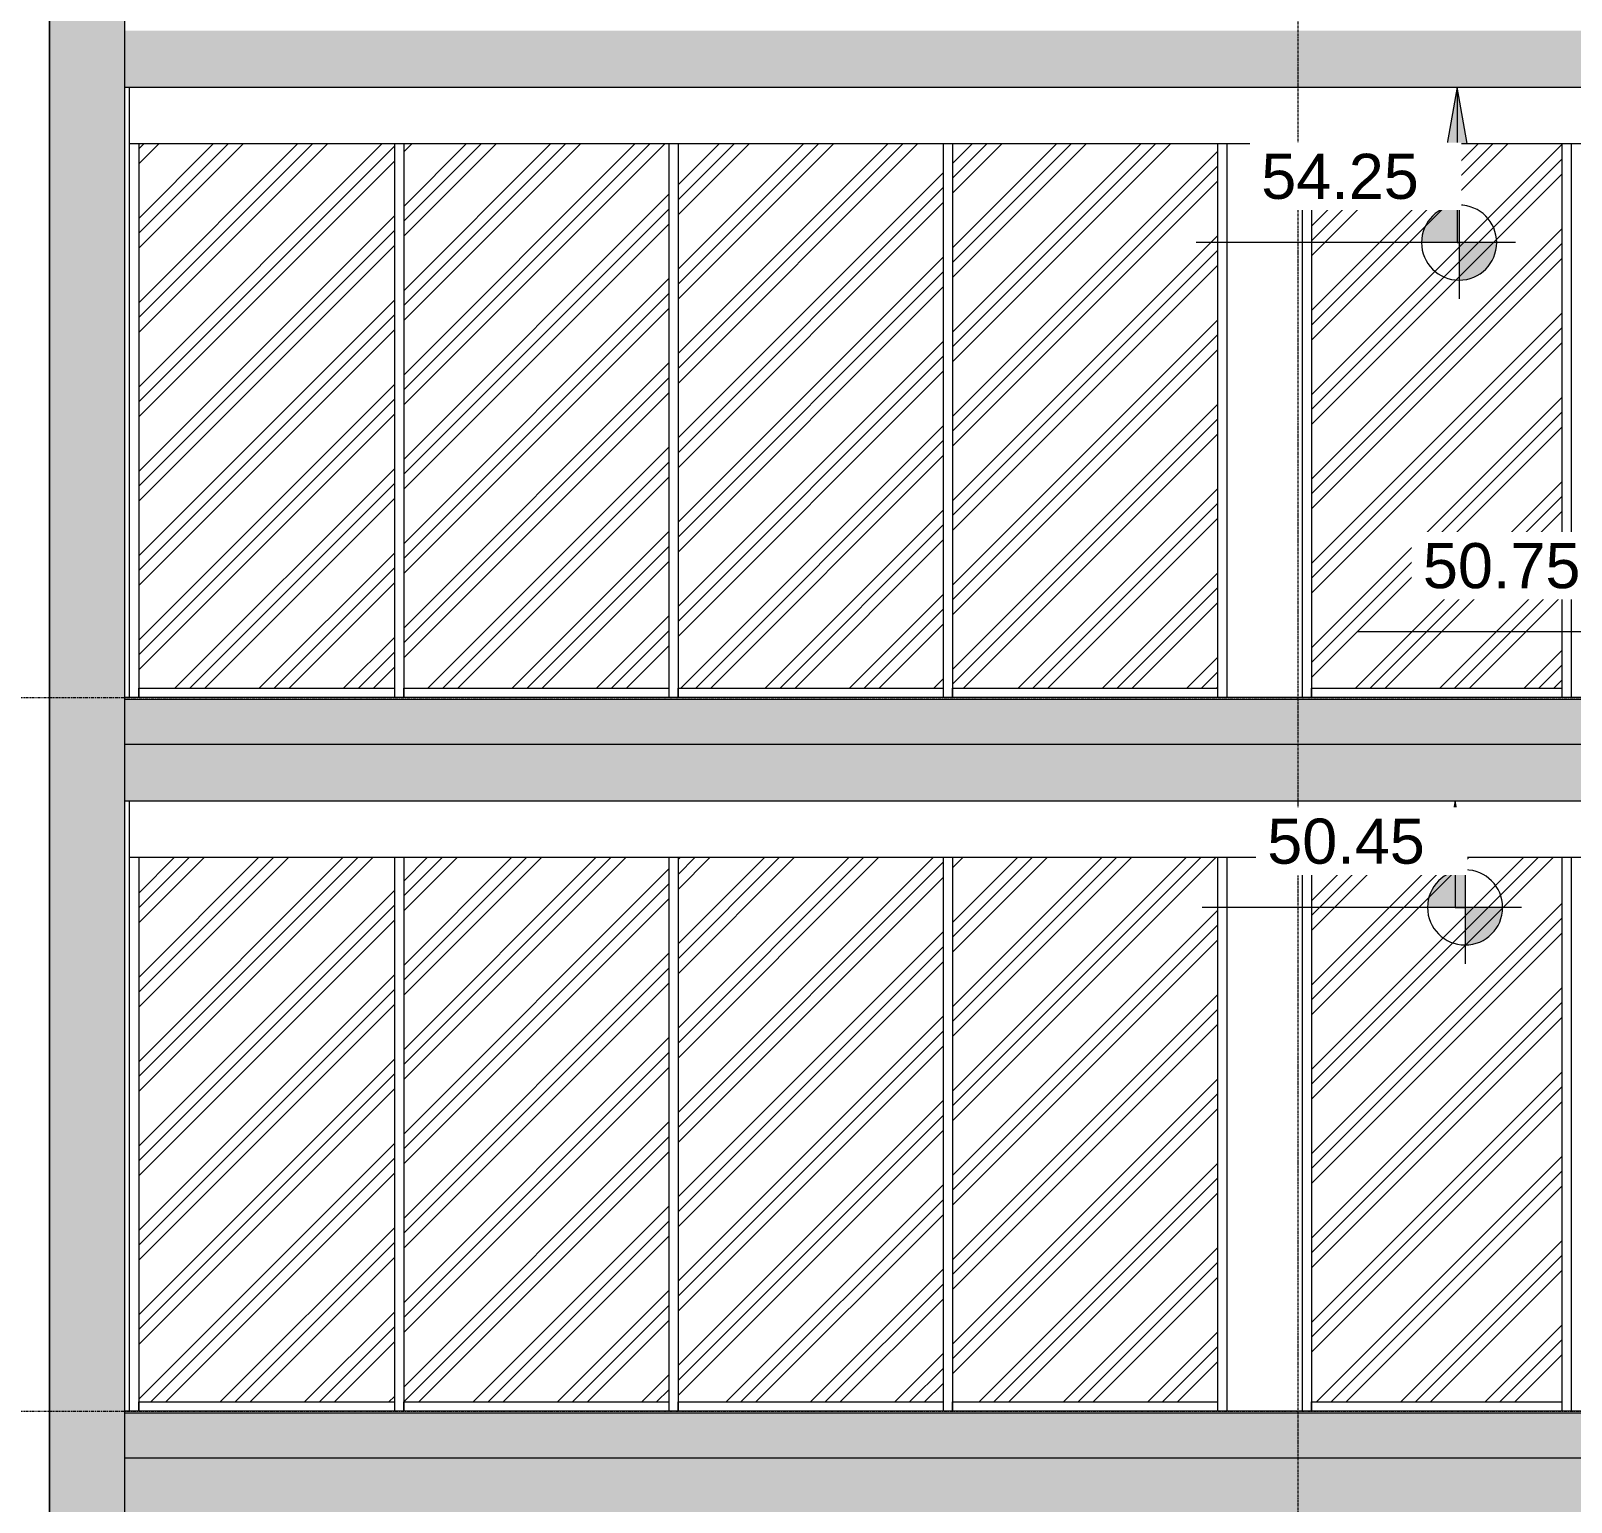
# Model space of a CAD drawing. Header units: millimetres. Extents: x 78096 to 288885, y -20632 to 149556.
# Drawn here: x 229584 to 237788, y 111216 to 119050 of the extents above; entities that cross this region are included whole.
import ezdxf

# ---------------------------------------------------------------- set-up
doc = ezdxf.new("R2010")
doc.units = ezdxf.units.MM
doc.linetypes.add('Centre', pattern=[31.75, 6.35, -4.7625, 15.875, -4.7625])
doc.linetypes.add('Grid Line', pattern=[22.225, 12.7, -3.175, 3.175, -3.175])
for name, color, linetype, lineweight in [('A-DETL', 90, 'Continuous', 9), ('A-DETL-GENF', 92, 'Continuous', 9), ('A-FLOR-FNSH', 192, 'Continuous', 35), ('A-FLOR-LEVL', 51, 'Continuous', 9), ('A-FLOR-MCUT', 51, 'Continuous', 9), ('A-FLOR-PATT', 8, 'Continuous', 35), ('A-GLAZ-CURT', 52, 'Continuous', 9), ('A-GLAZ-CWMG', 51, 'Continuous', 9), ('A-WALL', 113, 'Continuous', 9), ('A-WALL-FNSH', 113, 'Continuous', 25), ('G-ANNO-DIMS', 111, 'Continuous', 9), ('S-BEAM', 12, 'Continuous', 9), ('S-COLS', 52, 'Continuous', 9), ('S-GRID', 1, 'Continuous', 9)]:
    doc.layers.add(name, color=color, linetype=linetype, lineweight=lineweight)
doc.styles.add('Arial_5', font='arial.ttf', dxfattribs={"height": 240})
pattern_1 = [(45, (5066.1, 117385), (-224.506, 224.506), []), (45, (5145.46, 117385), (0, 449.013), []), (45, (4986.7, 117385), (0, 449.013), [])]
pattern_2 = [(0, (230762.54, 117385), (812.8, 203.2), [33.528, -576.072, 33.528, -576.072, -3251.2]), (0, (230762.54, 117385), (812.8, 203.2), [-1219.2, 33.528, -1185.672, 33.528, -576.072, -1422.4]), (0, (230762.54, 117385), (812.8, 203.2), [-3048, 33.528, -372.872, 33.528, -982.472]), (120, (231067.34, 117486.6), (-582.3764, 602.3054), [33.528, -576.072, 33.528, -3827.272]), (120, (231067.34, 117486.6), (-582.3764, 602.3054), [-643.128, -576.072, 33.528, -1185.672, -2032]), (120, (231067.34, 117486.6), (-582.3764, 602.3054), [-2438.4, 33.528, -576.072, 33.528, -1388.872]), (120, (231067.34, 117486.6), (-582.3764, 602.3054), [-3081.528, -372.872, 33.528, -982.472]), (240, (231168.94, 117893), (-230.4236, -805.5054), [33.528, -576.072, 33.528, -3827.272]), (240, (231168.94, 117893), (-230.4236, -805.5054), [-643.128, -576.072, 33.528, -1185.672, -2032]), (240, (231168.94, 117893), (-230.4236, -805.5054), [-2438.4, 33.528, -576.072, 33.528, -1388.872]), (240, (231168.94, 117893), (-230.4236, -805.5054), [-3081.528, -372.872, 33.528, -982.472])]
pattern_3 = [(50, (230762.54, 117385), (728.7365, -63.756), [76.2, -838.2]), (355, (230762.54, 117385), (-140.972, 764.228), [60.96, -670.56]), (100.451, (230823.3, 117379.7), (587.77, 700.467), [64.76, -712.36]), (46.184, (230762.5, 117588.2), (1084.316, -168.17), [114.3, -1257.3]), (96.636, (230852.9, 117574.2), (949.61, 989.71), [97.14, -1068.54]), (351.184, (230762.5, 117588.2), (949.62, 989.7), [91.44, -1005.84]), (21, (230864.14, 117537.4), (606.458, -409.0606), [76.2, -838.2]), (326, (230864.14, 117537.4), (247.208, 736.753), [60.96, -670.56]), (71.451, (230914.7, 117503.3), (853.668, 327.685), [64.76, -712.36]), (37.5, (230762.54, 117385), (12.3547, 338.2201), [33.528, -628.904, 33.528, -647.192, -673.1]), (37.5, (230762.54, 117385), (12.3547, 338.2201), [-1343.152, 33.528, -639.572]), (7.5, (230762.54, 117385), (267.279, 400.722), [33.528, -354.584, 33.528, -613.664, -256.54]), (7.5, (230762.54, 117385), (267.279, 400.722), [-1035.304, 33.528, -223.012]), (327.5, (230535.98, 117385), (542.3633, -22.9153), [33.528, -220.472, 33.528, -758.952, -1051.56]), (327.5, (230535.98, 117385), (542.3633, -22.9153), [-1046.48, 33.528, -1018.032]), (317.5, (230434.38, 117385), (592.517, 101.707), [33.528, -296.672, 33.528, -492.76, -746.76]), (317.5, (230434.38, 117385), (592.517, 101.707), [-856.488, 33.528, -713.232])]

# ---------------------------------------------------------------- blocks, each defined once
blk = doc.blocks.new('M_Concrete-Rectangular-Column - 45 x 100-4813828-TOMH A-A')
at = {"layer": 'S-COLS'}
for p, q in [((10207.8, 118450), (10207.8, 115500)), ((10207.8, 114650), (10207.8, 111700))]:
    blk.add_line(p, q, dxfattribs=at)
blk = doc.blocks.new('System Panel - Glazed-V50-TOMH A-A')
at = {"layer": 'A-GLAZ-CURT'}
h = blk.add_hatch(dxfattribs=at)
h.set_pattern_fill('FP_4', color=9, style=0, pattern_type=2)
h.set_pattern_definition(pattern_1)
h.paths.add_polyline_path([(11520.4, 111750), (12041.1, 111750), (12041.1, 114650), (10707.9, 114650), (10707.9, 111750), (11116.7, 111750)])
blk = doc.blocks.new('Rectangular Mullion - 50 x 150mm ALUMINIUM-V13-TOMH A-A')
at = {"layer": 'A-GLAZ-CWMG'}
for p, q in [((12091.1, 96500), (12091.1, 96550)), ((12091.1, 96550), (13424.3, 96550)), ((13424.3, 96550), (13424.3, 96500))]:
    blk.add_line(p, q, dxfattribs=at)
blk = doc.blocks.new('Rectangular Mullion - 50 x 150mm ALUMINIUM-4375762-TOMH A-A')
at = {"layer": 'A-GLAZ-CWMG'}
blk.add_line((10707.9, 99450), (10707.9, 96500), dxfattribs=at)
blk = doc.blocks.new('Rectangular Mullion - 50 x 150mm ALUMINIUM-V14-TOMH A-A')
at = {"layer": 'A-GLAZ-CWMG'}
for p, q in [((13424.3, 99450), (13424.3, 96500)), ((13474.3, 99450), (13474.3, 96500))]:
    blk.add_line(p, q, dxfattribs=at)
blk = doc.blocks.new('System Panel - Glazed-V51-TOMH A-A')
at = {"layer": 'A-GLAZ-CURT'}
h = blk.add_hatch(dxfattribs=at)
h.set_pattern_fill('FP_4', color=9, style=0, pattern_type=2)
h.set_pattern_definition(pattern_1)
h.paths.add_polyline_path([(10207.8, 111750), (10207.8, 114650), (8796.7, 114650), (8796.7, 111750), (9905.7, 111750)])
blk = doc.blocks.new('System Panel - Glazed-V52-TOMH A-A')
at = {"layer": 'A-GLAZ-CURT'}
h = blk.add_hatch(dxfattribs=at)
h.set_pattern_fill('FP_4', color=9, style=0, pattern_type=2)
h.set_pattern_definition(pattern_1)
h.paths.add_polyline_path([(8291.1, 111750), (8746.7, 111750), (8746.7, 114650), (7335.5, 114650), (7335.5, 111750), (7887.4, 111750)])
blk = doc.blocks.new('System Panel - Glazed-V53-TOMH A-A')
at = {"layer": 'A-GLAZ-CURT'}
h = blk.add_hatch(dxfattribs=at)
h.set_pattern_fill('FP_4', color=9, style=0, pattern_type=2)
h.set_pattern_definition(pattern_1)
h.paths.add_polyline_path([(7285.5, 111750), (7285.5, 114650), (5874.2, 114650), (5874.2, 111750), (7080.1, 111750)])
blk = doc.blocks.new('System Panel - Glazed-V54-TOMH A-A')
at = {"layer": 'A-GLAZ-CURT'}
h = blk.add_hatch(dxfattribs=at)
h.set_pattern_fill('FP_4', color=9, style=0, pattern_type=2)
h.set_pattern_definition(pattern_1)
h.paths.add_polyline_path([(5263.7, 111750), (5824.2, 111750), (5824.2, 114650), (4463, 114650), (4463, 111750), (5061.9, 111750)])
blk = doc.blocks.new('Rectangular Mullion - 50 x 150mm ALUMINIUM-4317723-TOMH A-A')
at = {"layer": 'A-GLAZ-CWMG'}
for p, q in [((8796.7, 100300), (8796.7, 100350)), ((8796.7, 100350), (10207.8, 100350))]:
    blk.add_line(p, q, dxfattribs=at)
blk = doc.blocks.new('Rectangular Mullion - 50 x 150mm ALUMINIUM-V27-TOMH A-A')
at = {"layer": 'A-GLAZ-CWMG'}
for p, q in [((7335.5, 100300), (7335.5, 100350)), ((7335.5, 100350), (8746.7, 100350)), ((8746.7, 100350), (8746.7, 100300))]:
    blk.add_line(p, q, dxfattribs=at)
blk = doc.blocks.new('Rectangular Mullion - 50 x 150mm ALUMINIUM-4317724-TOMH A-A')
at = {"layer": 'A-GLAZ-CWMG'}
for p, q in [((4463, 100300), (4463, 100350)), ((4463, 100350), (5824.2, 100350)), ((5824.2, 100350), (5824.2, 100300))]:
    blk.add_line(p, q, dxfattribs=at)
blk = doc.blocks.new('System Panel - Glazed-V59-TOMH A-A')
at = {"layer": 'A-GLAZ-CURT'}
h = blk.add_hatch(dxfattribs=at)
h.set_pattern_fill('FP_4', color=9, style=0, pattern_type=2)
h.set_pattern_definition(pattern_1)
h.paths.add_polyline_path([(11520.4, 115550), (12041.1, 115550), (12041.1, 118450), (10707.9, 118450), (10707.9, 115550), (10713, 115550)])
blk = doc.blocks.new('System Panel - Glazed-V60-TOMH A-A')
at = {"layer": 'A-GLAZ-CURT'}
h = blk.add_hatch(dxfattribs=at)
h.set_pattern_fill('FP_4', color=9, style=0, pattern_type=2)
h.set_pattern_definition(pattern_1)
h.paths.add_polyline_path([(8796.7, 115550), (10207.8, 115550), (10207.8, 118450), (8796.7, 118450), (8796.7, 116171.7)])
blk = doc.blocks.new('System Panel - Glazed-V61-TOMH A-A')
at = {"layer": 'A-GLAZ-CURT'}
h = blk.add_hatch(dxfattribs=at)
h.set_pattern_fill('FP_4', color=9, style=0, pattern_type=2)
h.set_pattern_definition(pattern_1)
h.paths.add_polyline_path([(7335.5, 115550), (8746.7, 115550), (8746.7, 118450), (7335.5, 118450), (7335.5, 116171.7)])
blk = doc.blocks.new('System Panel - Glazed-V62-TOMH A-A')
at = {"layer": 'A-GLAZ-CURT'}
h = blk.add_hatch(dxfattribs=at)
h.set_pattern_fill('FP_4', color=9, style=0, pattern_type=2)
h.set_pattern_definition(pattern_1)
h.paths.add_polyline_path([(7285.5, 115550), (7285.5, 118450), (5874.2, 118450), (5874.2, 115550), (6676.5, 115550)])
blk = doc.blocks.new('System Panel - Glazed-V63-TOMH A-A')
at = {"layer": 'A-GLAZ-CURT'}
h = blk.add_hatch(dxfattribs=at)
h.set_pattern_fill('FP_4', color=9, style=0, pattern_type=2)
h.set_pattern_definition(pattern_1)
h.paths.add_polyline_path([(5824.2, 115550), (5824.2, 118450), (4463, 118450), (4463, 115550), (5061.9, 115550)])
blk = doc.blocks.new('Direct Shape - Basic Wall_400 mm_8363447-4474146-TOMH A-A')
at = {"layer": 'A-WALL', "lineweight": 18}
for p, q in [((10257.9, 118450), (10257.9, 115500)), ((10657.9, 118450), (10657.9, 115500)), ((10257.9, 114650), (10257.9, 111700)), ((10657.9, 114650), (10657.9, 111700))]:
    blk.add_line(p, q, dxfattribs=at)
blk = doc.blocks.new('Direct Shape - The_HUB-4475696-TOMH A-A')
at = {"layer": 'S-BEAM'}
blk.add_line((4413, 114650), (15187.9, 114650), dxfattribs=at)
blk = doc.blocks.new('Direct Shape - M_Concrete-Rectangular Beam_70x70_8394260-4474400-TOMH A-A')
blk.add_blockref('Direct Shape - The_HUB-4475696-TOMH A-A', (0, 0))
blk = doc.blocks.new('Direct Shape - The_HUB-4475742-TOMH A-A')
at = {"layer": 'S-BEAM'}
blk.add_line((4413, 118450), (15187.9, 118450), dxfattribs=at)
blk = doc.blocks.new('Direct Shape - M_Concrete-Rectangular Beam_70x70_8395149-4474574-TOMH A-A')
blk.add_blockref('Direct Shape - The_HUB-4475742-TOMH A-A', (0, 0))
blk = doc.blocks.new('Spot Elevations - M_Spot Elevation - Target Filled-23738-TOMH A-A')
at = {"layer": 'G-ANNO-DIMS'}
h = blk.add_hatch(color=256, dxfattribs=at)
edge = h.paths.add_edge_path()
edge.add_line((24621.6, 83516.9), (24821.6, 83516.9))
edge.add_arc((24621.6, 83516.9), 200, 0, 90)
edge.add_line((24621.6, 83716.9), (24621.6, 83516.9))
h = blk.add_hatch(color=256, dxfattribs=at)
edge = h.paths.add_edge_path()
edge.add_line((24621.6, 83516.9), (24421.6, 83516.9))
edge.add_arc((24621.6, 83516.9), 200, 180, 270)
edge.add_line((24621.6, 83316.9), (24621.6, 83516.9))
for p, q in [((24621.6, 83216.9), (24621.6, 83816.9)), ((24921.6, 83516.9), (23221.6, 83516.9))]:
    blk.add_line(p, q, dxfattribs=at)
blk.add_circle((24621.6, 83516.9), 200, dxfattribs=at)

msp = doc.modelspace()

# ---------------------------------------------------------------- hatches: boundary and pattern name
at = {"layer": 'A-DETL-GENF'}
h = msp.add_hatch(dxfattribs=at)
h.set_pattern_fill('FP_7', color=50, style=0, pattern_type=2)
h.set_pattern_definition(pattern_3)
h.paths.add_polyline_path([(229950.999, 82750), (230084.458, 82750), (230084.458, 141050), (229684.458, 141050), (229684.458, 82750)])
h = msp.add_hatch(dxfattribs=at)
h.set_pattern_fill('FP_7', color=50, style=0, pattern_type=2)
h.set_pattern_definition(pattern_3)
h.paths.add_polyline_path([(244384.346, 117346.76), (244384.346, 119557.592), (244184.346, 119557.592), (244184.346, 119050), (241734.387, 119050), (241734.387, 119250), (241334.387, 119250), (241334.387, 119050), (230084.458, 119050), (230084.458, 118750), (241324.621, 118750), (241324.621, 118450), (241734.387, 118450), (241734.387, 118750), (244184.346, 118750), (244184.346, 117346.76)])
h.paths.add_polyline_path([(212190.132, 118450), (212234.399, 118450), (212234.399, 118750), (217784.412, 118750), (217784.412, 119050), (212234.399, 119050), (212234.399, 119250), (211834.399, 119250), (211834.399, 119050), (207534.458, 119050), (207534.458, 119500), (207334.458, 119500), (207334.458, 118750), (211834.399, 118750), (211834.399, 118450)])
h.paths.add_polyline_path([(227584.412, 118750), (229484.553, 118750), (229484.553, 119050), (227584.412, 119050), (227584.412, 118998.023)])
h.paths.add_polyline_path([(229684.27, 118750), (229684.458, 118750), (229684.27, 118996.963)])
h = msp.add_hatch(dxfattribs=at)
h.set_pattern_fill('FP_7', color=50, style=0, pattern_type=2)
h.set_pattern_definition(pattern_3)
h.paths.add_polyline_path([(244384.346, 114123.01), (244384.346, 115757.592), (244184.346, 115757.592), (244184.346, 115250), (241734.387, 115250), (241734.387, 115450), (241334.387, 115450), (241334.387, 115250), (230084.458, 115250), (230084.458, 114950), (241324.621, 114950), (241324.621, 114650), (241734.387, 114650), (241734.387, 114950), (244184.346, 114950), (244184.346, 114123.01)])
h.paths.add_polyline_path([(211834.399, 114650), (212234.399, 114650), (212234.399, 114950), (217784.412, 114950), (217784.412, 115250), (212234.399, 115250), (212234.399, 115450), (211834.399, 115450), (211834.399, 115250), (207534.458, 115250), (207534.458, 115700), (207334.458, 115700), (207334.458, 114950), (211834.399, 114950), (211834.399, 114915.574)])
h.paths.add_polyline_path([(227584.412, 114950), (229484.553, 114950), (229484.553, 115250), (227584.412, 115250), (227584.412, 115229.608)])
h.paths.add_polyline_path([(229684.27, 114950), (229684.458, 114950), (229684.27, 115196.963)])
h = msp.add_hatch(dxfattribs=at)
h.set_pattern_fill('FP_7', color=50, style=0, pattern_type=2)
h.set_pattern_definition(pattern_3)
h.paths.add_polyline_path([(244384.346, 110148.125), (244384.346, 111700), (244184.346, 111700), (244184.346, 111450), (241734.387, 111450), (241734.387, 111650), (241334.387, 111650), (241334.387, 111450), (230084.458, 111450), (230084.458, 111150), (241324.621, 111150), (241324.621, 110850), (241734.387, 110850), (241734.387, 111150), (244184.346, 111150), (244184.346, 110148.125)])
h.paths.add_polyline_path([(212234.399, 110850), (212234.399, 111150), (217784.412, 111150), (217784.412, 111450), (212234.399, 111450), (212234.399, 111650), (211834.399, 111650), (211834.399, 111450), (207534.458, 111450), (207534.458, 111900), (207334.458, 111900), (207334.458, 111150), (211834.399, 111150), (211834.399, 110850), (212190.132, 110850)])
h.paths.add_polyline_path([(227584.412, 111150), (229484.553, 111150), (229484.553, 111450), (227584.412, 111450), (227584.412, 111441.514)])
h.paths.add_polyline_path([(229684.27, 111150), (229684.458, 111150), (229684.27, 111396.963)])
at = {"layer": 'A-FLOR-PATT', "lineweight": 9}
h = msp.add_hatch(dxfattribs=at)
h.set_pattern_fill('FP_2', color=256, style=0, pattern_type=2)
h.set_pattern_definition(pattern_2)
h.paths.add_polyline_path([(242135.279, 115250), (242135.279, 115490), (230084.458, 115490), (230084.458, 115250), (241334.387, 115250), (241334.387, 115450), (241734.387, 115450), (241734.387, 115250), (242060.681, 115250)])
h.paths.add_polyline_path([(229684.27, 115250), (229684.458, 115250), (229684.27, 115490)])
h.paths.add_polyline_path([(212234.399, 115250), (216484.346, 115250), (216484.346, 115490), (212034.345, 115490), (212034.345, 115450), (212234.399, 115450), (212234.399, 115260.85)])
h.paths.add_polyline_path([(229143.687, 115250), (229484.553, 115250), (229484.553, 115490), (227584.424, 115490), (227584.424, 115250), (228740.031, 115250)])
h.paths.add_polyline_path([(216584.346, 115250), (217784.412, 115250.12), (217784.412, 115490), (216584.346, 115490), (216584.346, 115386.625)])
h.paths.add_polyline_path([(218184.424, 115250), (218209.424, 115250), (218209.424, 115490), (218184.424, 115490)])
h.paths.add_polyline_path([(222834.424, 115250), (224384.412, 115250), (224384.412, 115490), (222834.424, 115490), (222834.424, 115277.273)])
h = msp.add_hatch(dxfattribs=at)
h.set_pattern_fill('FP_2', color=256, style=0, pattern_type=2)
h.set_pattern_definition(pattern_2)
h.paths.add_polyline_path([(218209.424, 111450), (218209.424, 111690), (218184.424, 111690), (218184.424, 111450)])
h.paths.add_polyline_path([(212234.399, 111450), (217784.412, 111450.12), (217784.412, 111690), (212034.345, 111690), (212034.345, 111650), (212234.399, 111650), (212234.399, 111458.386)])
h.paths.add_polyline_path([(229684.27, 111450), (229684.458, 111450), (229684.27, 111461.193)])
h.paths.add_polyline_path([(242135.279, 111450), (242135.279, 111690), (230084.458, 111690), (230084.458, 111450), (241334.387, 111450), (241334.387, 111650), (241734.387, 111650), (241734.387, 111450), (242060.681, 111450)])
h.paths.add_polyline_path([(229484.553, 111450), (229484.553, 111690), (227584.424, 111690), (227584.424, 111450), (229143.687, 111450)])
h.paths.add_polyline_path([(222834.424, 111450), (224384.412, 111450), (224384.412, 111690), (222834.424, 111690), (222834.424, 111461.193)])
at = {"layer": 'G-ANNO-DIMS'}
for points in [[(237180.081, 118750), (237127.183, 118450), (237232.979, 118450)], [(237169.452, 114950), (237116.554, 114650), (237222.35, 114650)]]:
    msp.add_hatch(color=256, dxfattribs=at).paths.add_polyline_path(points)

# ---------------------------------------------------------------- linework, layer by layer
at = {"layer": 'A-DETL', "lineweight": 18}
for p, q in [((229684.27, 82800), (229684.27, 141050)), ((229684.458, 141050), (229684.458, 82750)), ((230084.458, 82750), (230084.458, 141050)), ((230084.458, 118750), (241324.621, 118750)), ((241334.387, 115250), (230084.458, 115250)), ((230084.458, 114950), (241324.621, 114950)), ((241334.387, 111450), (230084.458, 111450))]:
    msp.add_line(p, q, dxfattribs=at)
at = {"layer": 'A-FLOR-FNSH', "color": 7, "lineweight": 18}
for p, q in [((229684.458, 115500), (229684.27, 115500)), ((242135.279, 115500), (230084.458, 115500)), ((229684.458, 111700), (229684.27, 111700)), ((242135.279, 111700), (230084.458, 111700))]:
    msp.add_line(p, q, dxfattribs=at)
at = {"layer": 'A-FLOR-LEVL', "linetype": 'Centre'}
for p, q in [((192334.611, 115500), (278486.268, 115500)), ((192334.611, 111700), (278486.268, 111700))]:
    msp.add_line(p, q, dxfattribs=at)
at = {"layer": 'A-FLOR-MCUT', "lineweight": 18}
for p, q in [((229684.458, 115490), (229684.27, 115490)), ((242135.279, 115490), (230084.458, 115490)), ((229684.458, 111690), (229684.27, 111690)), ((242135.279, 111690), (230084.458, 111690))]:
    msp.add_line(p, q, dxfattribs=at)
at = {"layer": 'A-WALL-FNSH', "color": 7, "lineweight": 18}
for p, q in [((230109.458, 115500), (230109.458, 118750)), ((230109.458, 111700), (230109.458, 114950))]:
    msp.add_line(p, q, dxfattribs=at)
at = {"layer": 'G-ANNO-DIMS'}
for p, q in [((237180.081, 118750), (237127.183, 118450)), ((237232.979, 118450), (237180.081, 118750)), ((237180.081, 118750), (237180.081, 117922.312)), ((237127.183, 118450), (237232.979, 118450)), ((237180.081, 117922.312), (237190.711, 117922.312)), ((237169.452, 114950), (237116.554, 114650)), ((237222.35, 114650), (237169.452, 114950)), ((237169.452, 114950), (237169.452, 114382.721)), ((237116.554, 114650), (237222.35, 114650)), ((237169.452, 114382.721), (237222.599, 114382.721))]:
    msp.add_line(p, q, dxfattribs=at)
at = {"layer": 'S-GRID', "linetype": 'Grid Line'}
for p, q in [((230084.458, 78125.107), (230084.458, 148256.175)), ((236334.458, 78125.107), (236334.458, 148256.175))]:
    msp.add_line(p, q, dxfattribs=at)

# ---------------------------------------------------------------- block references
at = {"layer": 'A-GLAZ-CURT'}
for name in ['System Panel - Glazed-V63-TOMH A-A', 'System Panel - Glazed-V62-TOMH A-A', 'System Panel - Glazed-V61-TOMH A-A', 'System Panel - Glazed-V60-TOMH A-A', 'System Panel - Glazed-V59-TOMH A-A', 'System Panel - Glazed-V54-TOMH A-A', 'System Panel - Glazed-V53-TOMH A-A', 'System Panel - Glazed-V52-TOMH A-A', 'System Panel - Glazed-V51-TOMH A-A', 'System Panel - Glazed-V50-TOMH A-A']:
    msp.add_blockref(name, (225696.455, 0), dxfattribs=at)
at = {"layer": 'A-GLAZ-CWMG'}
for name, p in [('Rectangular Mullion - 50 x 150mm ALUMINIUM-4375762-TOMH A-A', (219451.516, 19000)), ('Rectangular Mullion - 50 x 150mm ALUMINIUM-V14-TOMH A-A', (218096.388, 19000)), ('Rectangular Mullion - 50 x 150mm ALUMINIUM-V14-TOMH A-A', (219557.623, 19000)), ('Rectangular Mullion - 50 x 150mm ALUMINIUM-V14-TOMH A-A', (221018.858, 19000)), ('Rectangular Mullion - 50 x 150mm ALUMINIUM-4375762-TOMH A-A', (225696.455, 19000)), ('Rectangular Mullion - 50 x 150mm ALUMINIUM-V14-TOMH A-A', (224313.274, 19000)), ('Rectangular Mullion - 50 x 150mm ALUMINIUM-4317724-TOMH A-A', (225696.455, 15200)), ('Rectangular Mullion - 50 x 150mm ALUMINIUM-V27-TOMH A-A', (224235.22, 15200)), ('Rectangular Mullion - 50 x 150mm ALUMINIUM-V27-TOMH A-A', (225696.455, 15200)), ('Rectangular Mullion - 50 x 150mm ALUMINIUM-4317723-TOMH A-A', (225696.455, 15200)), ('Rectangular Mullion - 50 x 150mm ALUMINIUM-V13-TOMH A-A', (224313.274, 19000)), ('Rectangular Mullion - 50 x 150mm ALUMINIUM-4375762-TOMH A-A', (219451.516, 15200)), ('Rectangular Mullion - 50 x 150mm ALUMINIUM-V14-TOMH A-A', (218096.388, 15200)), ('Rectangular Mullion - 50 x 150mm ALUMINIUM-V14-TOMH A-A', (219557.623, 15200)), ('Rectangular Mullion - 50 x 150mm ALUMINIUM-V14-TOMH A-A', (221018.858, 15200)), ('Rectangular Mullion - 50 x 150mm ALUMINIUM-4375762-TOMH A-A', (225696.455, 15200)), ('Rectangular Mullion - 50 x 150mm ALUMINIUM-V14-TOMH A-A', (224313.274, 15200)), ('Rectangular Mullion - 50 x 150mm ALUMINIUM-4317724-TOMH A-A', (225696.455, 11400)), ('Rectangular Mullion - 50 x 150mm ALUMINIUM-V27-TOMH A-A', (224235.22, 11400)), ('Rectangular Mullion - 50 x 150mm ALUMINIUM-V27-TOMH A-A', (225696.455, 11400)), ('Rectangular Mullion - 50 x 150mm ALUMINIUM-4317723-TOMH A-A', (225696.455, 11400)), ('Rectangular Mullion - 50 x 150mm ALUMINIUM-V13-TOMH A-A', (224313.274, 15200))]:
    msp.add_blockref(name, p, dxfattribs=at)
at = {"layer": 'A-WALL', "lineweight": 18}
msp.add_blockref('Direct Shape - Basic Wall_400 mm_8363447-4474146-TOMH A-A', (225696.455, 0), dxfattribs=at)
at = {"layer": 'G-ANNO-DIMS', "extrusion": (0, 0, -1), "rotation": 180}
for p in [(-212569.135, 201439.233), (-212601.023, 197899.641)]:
    msp.add_blockref('Spot Elevations - M_Spot Elevation - Target Filled-23738-TOMH A-A', p, dxfattribs=at)
at = {"layer": 'G-ANNO-DIMS'}
msp.add_blockref('Spot Elevations - M_Spot Elevation - Target Filled-23738-TOMH A-A', (213430.116, 32332.658), dxfattribs=at)
at = {"layer": 'S-BEAM'}
for name in ['Direct Shape - M_Concrete-Rectangular Beam_70x70_8395149-4474574-TOMH A-A', 'Direct Shape - M_Concrete-Rectangular Beam_70x70_8394260-4474400-TOMH A-A']:
    msp.add_blockref(name, (225696.455, 0), dxfattribs=at)
at = {"layer": 'S-COLS'}
msp.add_blockref('M_Concrete-Rectangular-Column - 45 x 100-4813828-TOMH A-A', (225696.455, 0), dxfattribs=at)

# ---------------------------------------------------------------- next in the draw order: texts
at = {"layer": 'G-ANNO-DIMS', "char_height": 240, "width": 1004.89974, "attachment_point": 1, "line_spacing_factor": 0.941778, "style": 'Arial_5', "bg_fill": 3, "box_fill_scale": 1.25, "bg_fill_color": 256, "bg_fill_true_color": 13158600, "bg_fill_transparency": 0}
for s, insert in [('54.25', (236137.003, 118395.189)), ('50.75', (236997.984, 116322.455)), ('50.45', (236168.891, 114855.597))]:
    msp.add_mtext(s, dxfattribs=dict(at, insert=insert))

doc.saveas('drawing.dxf')
